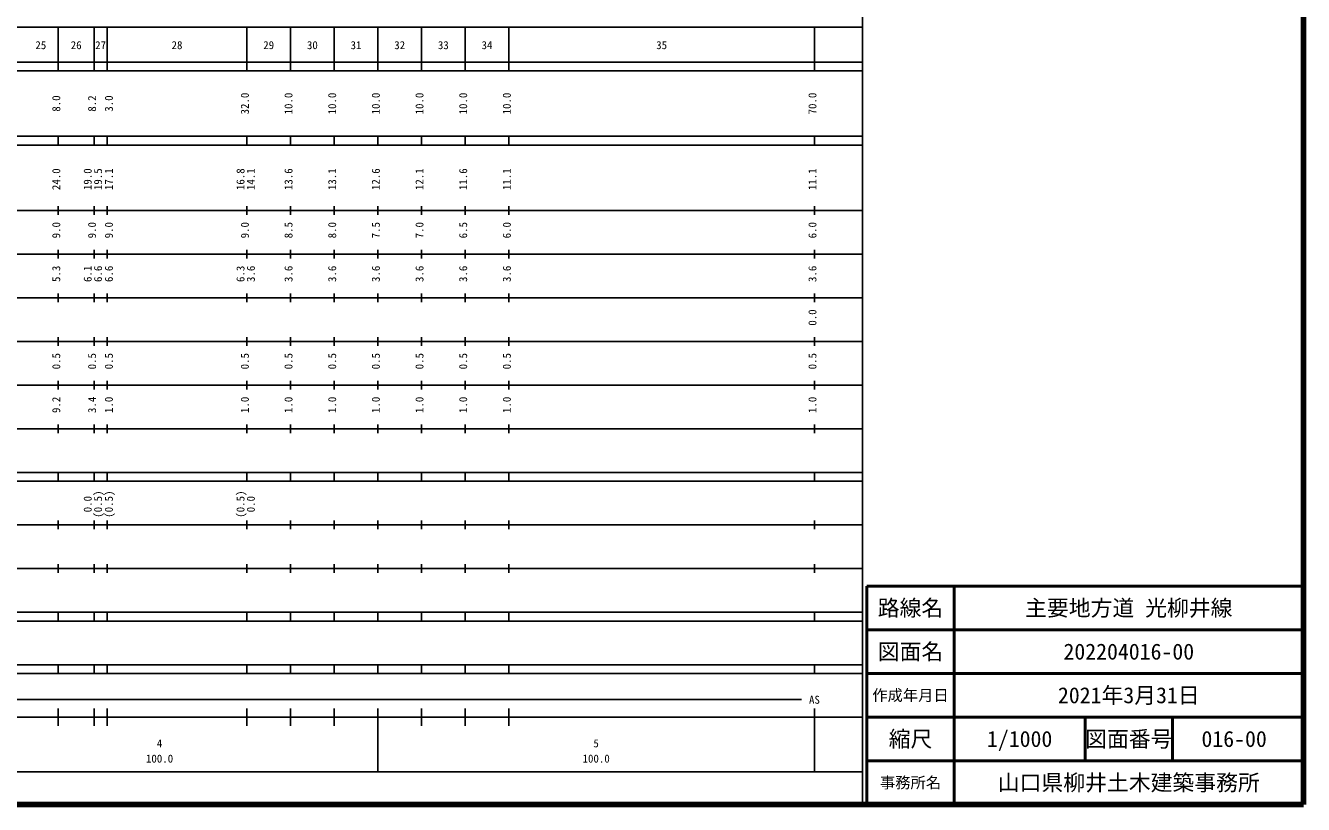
# Model space of a CAD drawing. Units: millimetres on the paper, enlarged 1000 times. Extents: x 40000 to 680000, y 20000 to 380000.
# Drawn here: x 387310 to 680000, y 20000 to 198357 of the extents above; entities that cross this region are included whole.
import ezdxf
from ezdxf.enums import TextEntityAlignment as Align

# ---------------------------------------------------------------- set-up
doc = ezdxf.new("R2010")
doc.units = ezdxf.units.MM
doc.header["$LTSCALE"] = 1000
for name, color, linetype, lineweight in [('M-TTL', 2, 'Continuous', 140), ('M-TTL-BAND', 7, 'Continuous', 25), ('M-TTL-FRAM', 2, 'Continuous', 50), ('M-TTL-LINE', 7, 'Continuous', 50)]:
    doc.layers.add(name, color=color, linetype=linetype, lineweight=lineweight)
doc.layers.add('M-TTL-TXT', color=7, linetype='Continuous')
doc.styles.add('ＭＳ ゴシック', font='')
doc.styles.get('ＭＳ ゴシック').set_extended_font_data('MS Gothic')

msp = doc.modelspace()

# ---------------------------------------------------------------- linework, layer by layer
at = {"layer": 'M-TTL'}
for p, q in [((680000, 20000), (680000, 380000)), ((40000, 20000), (680000, 20000))]:
    msp.add_line(p, q, dxfattribs=at)
at = {"layer": 'M-TTL-BAND'}
for p, q in [((579000, 20000), (579000, 370000)), ((68000, 198000), (579000, 198000)), ((394800, 188000), (394800, 198000)), ((403000, 188000), (403000, 198000)), ((406000, 188000), (406000, 198000)), ((438000, 188000), (438000, 198000)), ((448000, 188000), (448000, 198000)), ((458000, 188000), (458000, 198000)), ((468000, 188000), (468000, 198000)), ((478000, 188000), (478000, 198000)), ((488000, 188000), (488000, 198000)), ((498000, 188000), (498000, 198000)), ((568000, 188000), (568000, 198000)), ((40000, 190000), (579000, 190000)), ((40000, 188000), (579000, 188000)), ((40000, 173000), (579000, 173000)), ((394800, 171000), (394800, 173000)), ((403000, 171000), (403000, 173000)), ((406000, 171000), (406000, 173000)), ((438000, 171000), (438000, 173000)), ((448000, 171000), (448000, 173000)), ((458000, 171000), (458000, 173000)), ((468000, 171000), (468000, 173000)), ((478000, 171000), (478000, 173000)), ((488000, 171000), (488000, 173000)), ((498000, 171000), (498000, 173000)), ((568000, 171000), (568000, 173000)), ((40000, 171000), (579000, 171000)), ((40000, 156000), (579000, 156000)), ((394800, 155000), (394800, 157000)), ((403000, 155000), (403000, 157000)), ((406000, 155000), (406000, 157000)), ((438000, 155000), (438000, 157000)), ((448000, 155000), (448000, 157000)), ((458000, 155000), (458000, 157000)), ((468000, 155000), (468000, 157000)), ((478000, 155000), (478000, 157000)), ((488000, 155000), (488000, 157000)), ((498000, 155000), (498000, 157000)), ((568000, 155000), (568000, 157000)), ((394800, 145000), (394800, 147000)), ((403000, 145000), (403000, 147000)), ((406000, 145000), (406000, 147000)), ((438000, 145000), (438000, 147000)), ((448000, 145000), (448000, 147000)), ((458000, 145000), (458000, 147000)), ((468000, 145000), (468000, 147000)), ((478000, 145000), (478000, 147000)), ((488000, 145000), (488000, 147000)), ((498000, 145000), (498000, 147000)), ((568000, 145000), (568000, 147000)), ((46000, 146000), (579000, 146000)), ((52000, 136000), (579000, 136000)), ((394800, 135000), (394800, 137000)), ((403000, 135000), (403000, 137000)), ((406000, 135000), (406000, 137000)), ((438000, 135000), (438000, 137000)), ((448000, 135000), (448000, 137000)), ((458000, 135000), (458000, 137000)), ((468000, 135000), (468000, 137000)), ((478000, 135000), (478000, 137000)), ((488000, 135000), (488000, 137000)), ((498000, 135000), (498000, 137000)), ((568000, 135000), (568000, 137000)), ((46000, 126000), (579000, 126000)), ((394800, 125000), (394800, 127000)), ((403000, 125000), (403000, 127000)), ((406000, 125000), (406000, 127000)), ((438000, 125000), (438000, 127000)), ((448000, 125000), (448000, 127000)), ((458000, 125000), (458000, 127000)), ((468000, 125000), (468000, 127000)), ((478000, 125000), (478000, 127000)), ((488000, 125000), (488000, 127000)), ((498000, 125000), (498000, 127000)), ((568000, 125000), (568000, 127000)), ((52000, 116000), (579000, 116000)), ((394800, 115000), (394800, 117000)), ((403000, 115000), (403000, 117000)), ((406000, 115000), (406000, 117000)), ((438000, 115000), (438000, 117000)), ((448000, 115000), (448000, 117000)), ((458000, 115000), (458000, 117000)), ((468000, 115000), (468000, 117000)), ((478000, 115000), (478000, 117000)), ((488000, 115000), (488000, 117000)), ((498000, 115000), (498000, 117000)), ((568000, 115000), (568000, 117000)), ((46000, 106000), (579000, 106000)), ((394800, 105000), (394800, 107000)), ((403000, 105000), (403000, 107000)), ((406000, 105000), (406000, 107000)), ((438000, 105000), (438000, 107000)), ((448000, 105000), (448000, 107000)), ((458000, 105000), (458000, 107000)), ((468000, 105000), (468000, 107000)), ((478000, 105000), (478000, 107000)), ((488000, 105000), (488000, 107000)), ((498000, 105000), (498000, 107000)), ((568000, 105000), (568000, 107000)), ((40000, 96000), (579000, 96000)), ((40000, 94000), (579000, 94000)), ((394800, 94000), (394800, 96000)), ((403000, 94000), (403000, 96000)), ((406000, 94000), (406000, 96000)), ((438000, 94000), (438000, 96000)), ((448000, 94000), (448000, 96000)), ((458000, 94000), (458000, 96000)), ((468000, 94000), (468000, 96000)), ((478000, 94000), (478000, 96000)), ((488000, 94000), (488000, 96000)), ((498000, 94000), (498000, 96000)), ((568000, 94000), (568000, 96000)), ((394800, 83000), (394800, 85000)), ((403000, 83000), (403000, 85000)), ((406000, 83000), (406000, 85000)), ((438000, 83000), (438000, 85000)), ((448000, 83000), (448000, 85000)), ((458000, 83000), (458000, 85000)), ((468000, 83000), (468000, 85000)), ((478000, 83000), (478000, 85000)), ((488000, 83000), (488000, 85000)), ((498000, 83000), (498000, 85000)), ((568000, 83000), (568000, 85000)), ((49000, 84000), (579000, 84000)), ((40000, 74000), (579000, 74000)), ((394800, 73000), (394800, 75000)), ((403000, 73000), (403000, 75000)), ((406000, 73000), (406000, 75000)), ((438000, 73000), (438000, 75000)), ((448000, 73000), (448000, 75000)), ((458000, 73000), (458000, 75000)), ((468000, 73000), (468000, 75000)), ((478000, 73000), (478000, 75000)), ((488000, 73000), (488000, 75000)), ((498000, 73000), (498000, 75000)), ((568000, 73000), (568000, 75000)), ((40000, 64000), (579000, 64000)), ((40000, 62000), (579000, 62000)), ((394800, 62000), (394800, 64000)), ((403000, 62000), (403000, 64000)), ((406000, 62000), (406000, 64000)), ((438000, 62000), (438000, 64000)), ((448000, 62000), (448000, 64000)), ((458000, 62000), (458000, 64000)), ((468000, 62000), (468000, 64000)), ((478000, 62000), (478000, 64000)), ((488000, 62000), (488000, 64000)), ((498000, 62000), (498000, 64000)), ((568000, 62000), (568000, 64000)), ((40000, 52000), (579000, 52000)), ((40000, 50000), (579000, 50000)), ((394800, 50000), (394800, 52000)), ((403000, 50000), (403000, 52000)), ((406000, 50000), (406000, 52000)), ((438000, 50000), (438000, 52000)), ((448000, 50000), (448000, 52000)), ((458000, 50000), (458000, 52000)), ((468000, 50000), (468000, 52000)), ((478000, 50000), (478000, 52000)), ((488000, 50000), (488000, 52000)), ((498000, 50000), (498000, 52000)), ((568000, 50000), (568000, 52000)), ((71000, 44000), (565000, 44000)), ((394800, 38000), (394800, 42000)), ((403000, 38000), (403000, 42000)), ((406000, 38000), (406000, 42000)), ((438000, 38000), (438000, 42000)), ((448000, 38000), (448000, 42000)), ((458000, 38000), (458000, 42000)), ((468000, 27500), (468000, 42000)), ((478000, 38000), (478000, 42000)), ((488000, 38000), (488000, 42000)), ((498000, 38000), (498000, 42000)), ((568000, 27500), (568000, 42000)), ((40000, 40000), (579000, 40000)), ((68000, 27500), (579000, 27500))]:
    msp.add_line(p, q, dxfattribs=at)
at = {"layer": 'M-TTL-FRAM'}
for p, q in [((680000, 70000), (580000, 70000)), ((580000, 70000), (580000, 20000))]:
    msp.add_line(p, q, dxfattribs=at)
at = {"layer": 'M-TTL-LINE'}
for p, q in [((600000, 70000), (600000, 20000)), ((680000, 60000), (580000, 60000)), ((680000, 50000), (580000, 50000)), ((680000, 40000), (580000, 40000)), ((630000, 40000), (630000, 30000)), ((650000, 40000), (650000, 30000)), ((680000, 30000), (580000, 30000))]:
    msp.add_line(p, q, dxfattribs=at)

# ---------------------------------------------------------------- texts
at = {"layer": 'M-TTL-BAND', "style": 'ＭＳ ゴシック'}
for s, p in [('25', (390800, 192405)), ('26', (398900, 192405)), ('27', (404500, 192405)), ('28', (422000, 192405)), ('29', (443000, 192405)), ('30', (453000, 192405)), ('31', (463000, 192405)), ('32', (473000, 192405)), ('33', (483000, 192405)), ('34', (493000, 192405)), ('35', (533000, 192405)), ('AS', (568000, 42500)), ('4', (418000, 32523)), ('5', (518000, 32523)), ('100.0', (418000, 29033)), ('100.0', (518000, 29033))]:
    msp.add_text(s, height=1833, dxfattribs=at).set_placement(p, align=Align.BOTTOM_CENTER)
for s, p in [('8.0', (395800, 180500)), ('8.2', (404000, 180500)), ('3.0', (407853, 180500)), ('32.0', (439000, 180500)), ('10.0', (449000, 180500)), ('10.0', (459000, 180500)), ('10.0', (469000, 180500)), ('10.0', (479000, 180500)), ('10.0', (489000, 180500)), ('10.0', (499000, 180500)), ('70.0', (569000, 180500)), ('24.0', (395800, 163174)), ('19.0', (403000, 163174)), ('19.5', (405370, 163174)), ('17.1', (407853, 163174)), ('16.8', (438000, 163174)), ('14.1', (440370, 163174)), ('13.6', (449000, 163174)), ('13.1', (459000, 163174)), ('12.6', (469000, 163174)), ('12.1', (479000, 163174)), ('11.6', (489000, 163174)), ('11.1', (499000, 163174)), ('11.1', (569000, 163174)), ('9.0', (395800, 151500)), ('9.0', (404000, 151500)), ('9.0', (407853, 151500)), ('9.0', (439000, 151500)), ('8.5', (449000, 151500)), ('8.0', (459000, 151500)), ('7.5', (469000, 151500)), ('7.0', (479000, 151500)), ('6.5', (489000, 151500)), ('6.0', (499000, 151500)), ('6.0', (569000, 151500)), ('5.3', (395800, 141500)), ('6.1', (403000, 141500)), ('6.6', (405370, 141500)), ('6.6', (407853, 141500)), ('6.3', (438000, 141500)), ('3.6', (440370, 141500)), ('3.6', (449000, 141500)), ('3.6', (459000, 141500)), ('3.6', (469000, 141500)), ('3.6', (479000, 141500)), ('3.6', (489000, 141500)), ('3.6', (499000, 141500)), ('3.6', (569000, 141500)), ('0.0', (569000, 131500)), ('0.5', (395800, 121500)), ('0.5', (404000, 121500)), ('0.5', (407853, 121500)), ('0.5', (439000, 121500)), ('0.5', (449000, 121500)), ('0.5', (459000, 121500)), ('0.5', (469000, 121500)), ('0.5', (479000, 121500)), ('0.5', (489000, 121500)), ('0.5', (499000, 121500)), ('0.5', (569000, 121500)), ('9.2', (395800, 111500)), ('3.4', (404000, 111500)), ('1.0', (407853, 111500)), ('1.0', (439000, 111500)), ('1.0', (449000, 111500)), ('1.0', (459000, 111500)), ('1.0', (469000, 111500)), ('1.0', (479000, 111500)), ('1.0', (489000, 111500)), ('1.0', (499000, 111500)), ('1.0', (569000, 111500)), ('(0.5)', (405370, 88764)), ('(0.5)', (407853, 88764)), ('(0.5)', (438000, 88764)), ('0.0', (403000, 88764)), ('0.0', (440370, 88764))]:
    msp.add_text(s, height=1833, rotation=90, dxfattribs=at).set_placement(p, align=Align.BOTTOM_CENTER)
at = {"layer": 'M-TTL-TXT', "style": 'ＭＳ ゴシック'}
for s, height, p in [('路線名', 3666, (590000, 65000)), ('主要地方道 光柳井線', 3666, (640000, 65000)), ('図面名', 3666, (590000, 55000)), ('202204016-00', 3666, (640000, 55000)), ('2021年3月31日', 3666, (640000, 45000)), ('作成年月日', 2566, (590000, 45000)), ('縮尺', 3666, (590000, 35000)), ('1/1000', 3666, (615000, 35000)), ('図面番号', 3666, (640000, 35000)), ('016-00', 3666, (664125, 35000)), ('事務所名', 2566, (590000, 25000)), ('山口県柳井土木建築事務所', 3666, (640000, 25000))]:
    msp.add_text(s, height=height, dxfattribs=at).set_placement(p, align=Align.MIDDLE_CENTER)

doc.saveas('drawing.dxf')
